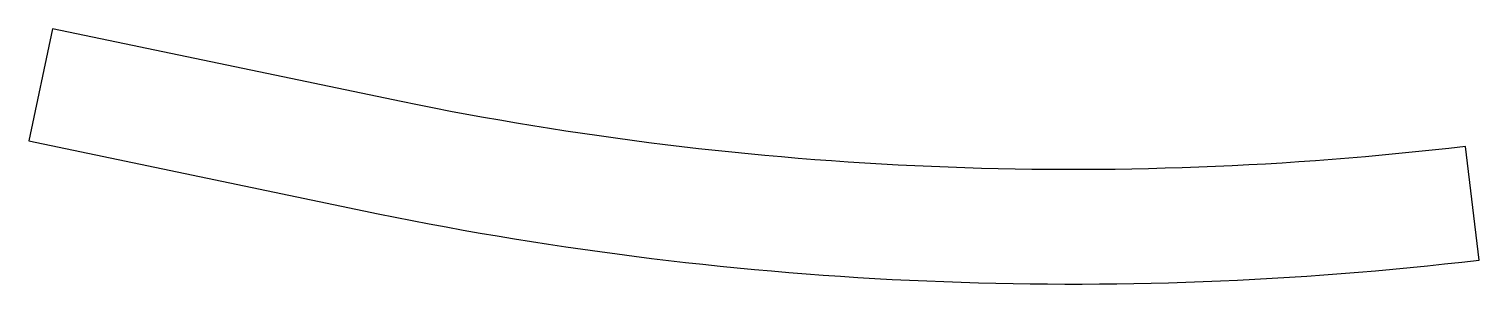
# Model space of a CAD drawing. Extents: x 0.2 to 28.7, y 0 to 5.
import ezdxf

# ---------------------------------------------------------------- set-up
doc = ezdxf.new("R2010")
doc.units = 0
doc.layers.get('0').update_dxf_attribs({"linetype": 'CONTINUOUS'})

msp = doc.modelspace()

# ---------------------------------------------------------------- linework, layer by layer
msp.add_lwpolyline([(0.705, 4.981), (0.245, 2.779), (7.103, 1.349), (7.106, 1.348, 0.080098), (28.735, 0.437), (28.47, 2.671, -0.080096), (7.558, 3.552)], format="xyb", close=True)

doc.saveas('drawing.dxf')
